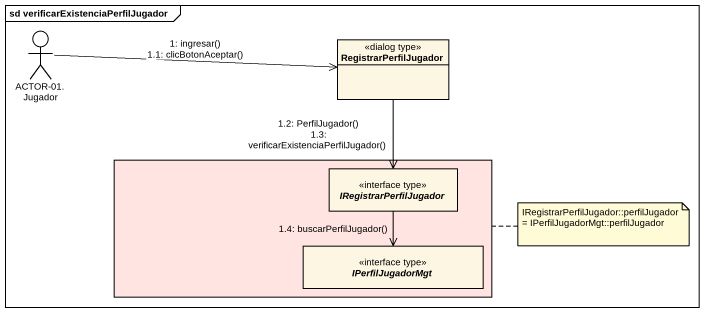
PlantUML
@startuml
mainframe sd verificarExistenciaPerfilJugador
allowmixing
hide circle
hide empty members
actor "ACTOR-01. Jugador" as ACTOR_01_Jugador
class RegistrarPerfilJugador <<dialog type>>
rectangle " " as rectangle1 #FFE4E1 {
  interface IRegistrarPerfilJugador <<interface type>>
  interface IPerfilJugadorMgt <<interface type>>
}
ACTOR_01_Jugador -right-> RegistrarPerfilJugador : 1: ingresar()\n1.1: clicBotonAceptar()
RegistrarPerfilJugador --> IRegistrarPerfilJugador : 1.2: PerfilJugador()\n1.3: verificarExistenciaPerfilJugador()
IRegistrarPerfilJugador --> IPerfilJugadorMgt : 1.4: buscarPerfilJugador()
note right of rectangle1 : IRegistrarPerfilJugador::perfilJugador = IPerfilJugadorMgt::perfilJugador
@enduml
